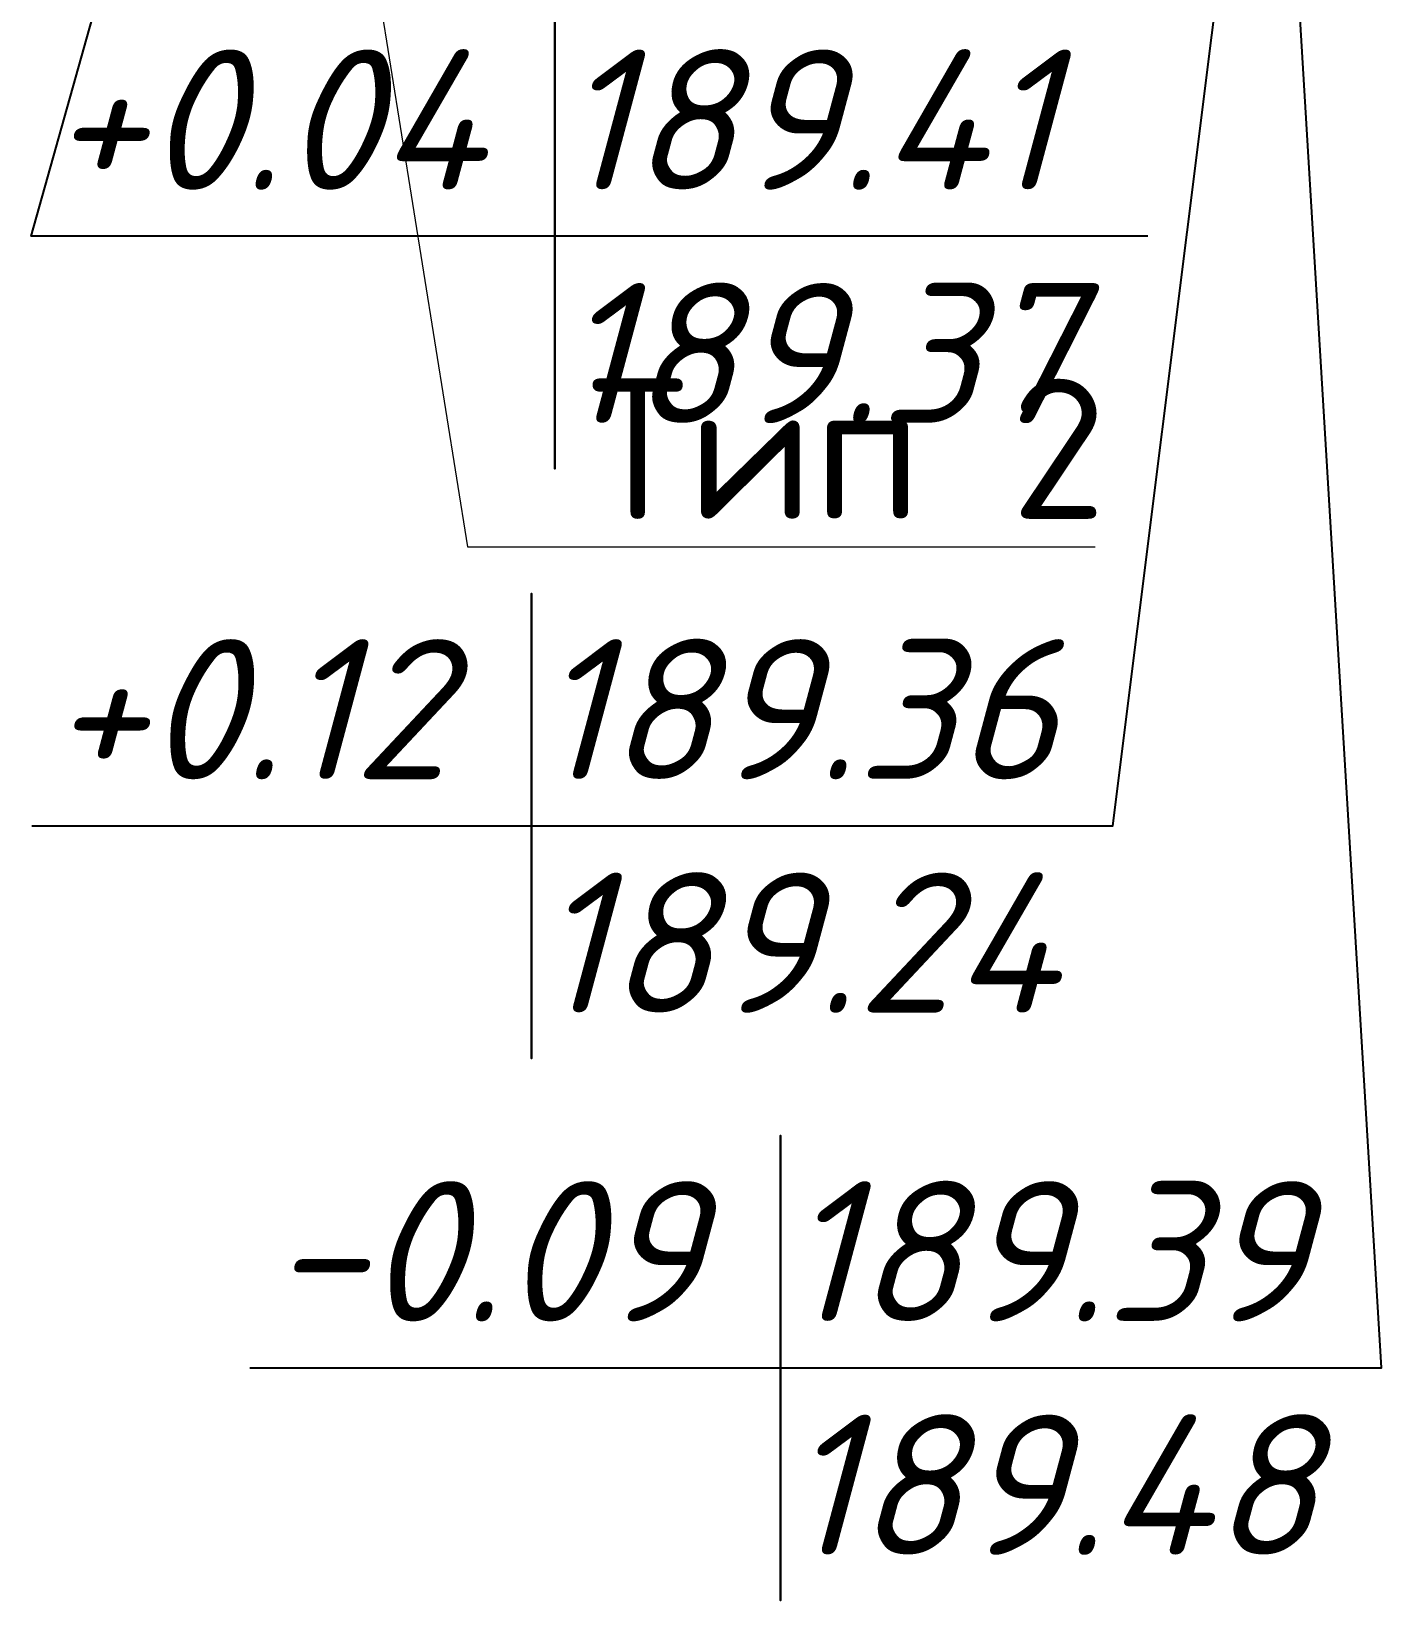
# Model space of a CAD drawing. Header units: metres. Extents: x 2302736 to 2305552, y 452304 to 453193.
# Drawn here: x 2302773.95 to 2302786, y 452603.36 to 452617.36 of the extents above; entities that cross this region are included whole.
import ezdxf
from ezdxf import colors
from ezdxf.entities.mleader import LeaderData, LeaderLine
from ezdxf.math import Vec2, Vec3

# ---------------------------------------------------------------- set-up
doc = ezdxf.new("R2010")
doc.units = ezdxf.units.M
for name, color, linetype in [('ГП_ПЗМ', 7, 'Continuous'), ('ГП_ПЗМ @ 0.5', 7, 'Continuous'), ('ПП_Дорога_Покрытия_Газон', 3, 'Continuous')]:
    doc.layers.add(name, color=color, linetype=linetype)
doc.styles.add('ASML', font='isocpeui.ttf')
doc.styles.add('ISOCPEUR', font='isocpeur.ttf')
doc.styles.add('СПДС', font='isocpeur.ttf')

# ---------------------------------------------------------------- blocks, each defined once
blk = doc.blocks.new('BD_Cart_Mark')
at = {"color": 1, "linetype": 'ByBlock', "lineweight": -2, "transparency": 33554687, "style": 'СПДС'}
for tag, p in [('G_C_H_001', (-4.833, 0.833)), ('G_C_H2_001', (-4.833, -3.333))]:
    blk.add_attdef(tag, p, '', height=2.5, dxfattribs=at)
at = {"color": 26, "linetype": 'ByBlock', "lineweight": -2, "transparency": 33554687, "style": 'СПДС'}
blk.add_attdef('G_C_Red_001', (0.583, 0.833), '', height=2.5, dxfattribs=at)
at = {"color": 176, "linetype": 'ByBlock', "lineweight": -2, "transparency": 33554687, "style": 'СПДС'}
blk.add_attdef('G_C_Black_001', (0.583, -3.333), '', height=2.5, dxfattribs=at)
at = {"color": 214, "linetype": 'ByBlock', "lineweight": -2, "transparency": 33554687, "style": 'СПДС'}
blk.add_attdef('G_C_Dop_001', (0.583, -7.5), '', height=2.5, dxfattribs=at)
blk = doc.blocks.new('ПЗМ_компрессорная 1')
at = {"layer": 'ГП_ПЗМ', "flags": 128}
for points in [[(33.202, 3.704), (27.911, 3.704), (27.911, 5.779), (27.911, 1.629), (27.911, 3.704), (23.24, 3.704), (25.253, 10.875)], [(23.245, -1.557), (27.704, -1.557), (27.704, 0.518), (27.704, -3.632), (27.704, -1.557), (32.891, -1.557), (34.436, 10.798)], [(25.191, -6.392), (29.924, -6.392), (29.924, -4.317), (29.924, -8.467), (29.924, -6.392), (35.288, -6.392), (34.436, 7.721)]]:
    blk.add_lwpolyline(points, dxfattribs=at)
at = {"layer": 'ГП_ПЗМ @ 0.5'}
ref = blk.add_blockref('BD_Cart_Mark', (27.911, 3.704), dxfattribs=dict(at, xscale=0.5, yscale=0.5, zscale=0.5))
ref.add_attrib('G_C_Red_001', '189.41', (27.948, 4.12), dxfattribs={"layer": '0', "color": 26, "linetype": 'ByBlock', "lineweight": -2, "transparency": 33554687, "height": 1.25, "style": 'ASML'})
ref.add_attrib('G_C_Black_001', '189.37', (27.948, 2.037), dxfattribs={"layer": '0', "color": 176, "linetype": 'ByBlock', "lineweight": -2, "transparency": 33554687, "height": 1.25, "style": 'ASML'})
ref.add_attrib('G_C_H_001', '+0.04', (23.4, 4.12), dxfattribs={"layer": '0', "color": 5, "linetype": 'ByBlock', "lineweight": -2, "transparency": 33554687, "height": 1.25, "style": 'ASML'})
ref = blk.add_blockref('BD_Cart_Mark', (27.704, -1.557), dxfattribs=dict(at, xscale=0.5, yscale=0.5, zscale=0.5))
ref.add_attrib('G_C_Red_001', '189.36', (27.741, -1.14), dxfattribs={"layer": '0', "color": 26, "linetype": 'ByBlock', "lineweight": -2, "transparency": 33554687, "height": 1.25, "style": 'ASML'})
ref.add_attrib('G_C_Black_001', '189.24', (27.741, -3.223), dxfattribs={"layer": '0', "color": 176, "linetype": 'ByBlock', "lineweight": -2, "transparency": 33554687, "height": 1.25, "style": 'ASML'})
ref.add_attrib('G_C_H_001', '+0.12', (23.404, -1.14), dxfattribs={"layer": '0', "color": 5, "linetype": 'ByBlock', "lineweight": -2, "transparency": 33554687, "height": 1.25, "style": 'ASML'})
ref = blk.add_blockref('BD_Cart_Mark', (29.924, -6.392), dxfattribs=dict(at, xscale=0.5, yscale=0.5, zscale=0.5))
ref.add_attrib('G_C_Red_001', '189.39', (29.961, -5.976), dxfattribs={"layer": '0', "color": 26, "linetype": 'ByBlock', "lineweight": -2, "transparency": 33554687, "height": 1.25, "style": 'ASML'})
ref.add_attrib('G_C_Black_001', '189.48', (29.961, -8.059), dxfattribs={"layer": '0', "color": 176, "linetype": 'ByBlock', "lineweight": -2, "transparency": 33554687, "height": 1.25, "style": 'ASML'})
ref.add_attrib('G_C_H_001', '-0.09', (25.366, -5.976), dxfattribs={"layer": '0', "color": 1, "linetype": 'ByBlock', "lineweight": -2, "transparency": 33554687, "height": 1.25, "style": 'ASML'})

msp = doc.modelspace()

# ---------------------------------------------------------------- block references
at = {"layer": 'ГП_ПЗМ', "color": 4}
msp.add_blockref('ПЗМ_компрессорная 1', (2302750.714, 452611.827), dxfattribs=at)

# ---------------------------------------------------------------- leaders
at = {"layer": 'ПП_Дорога_Покрытия_Газон', "color": 0}
ml = msp.add_multileader_mtext('Standard', dxfattribs=at)
ml.set_content('Тип 2', style='ISOCPEUR')
ml.set_leader_properties(color=256, lineweight=5)
ml.build(insert=Vec2(0, 0))
ml.multileader.update_dxf_attribs({"text_left_attachment_type": 6, "text_right_attachment_type": 6, "dogleg_length": 1.065, "arrow_head_size": 1})
ctx = ml.context
ctx.base_point, ctx.char_height, ctx.arrow_head_size, ctx.landing_gap_size, ctx.plane_origin = Vec3(2302778.911, 452612.76), 1.25, 1, 0.01, Vec3(2302745.54, 452633.46)
ctx.left_attachment, ctx.right_attachment = 6, 6
notes = []
notes.append((ctx, [(0, (1, 1, 0), (2302777.846, 452612.76), (1, 0), 1.065, [(0, [(2302776.328, 452622.238)], 0, [])])]))
ctx.mtext.insert, ctx.mtext.flow_direction = Vec3(2302778.921, 452614.26), 5
for ctx, leaders in notes:
    for number, flags, end, landing, length, lines in leaders:
        leader = LeaderData()
        leader.index, (leader.has_last_leader_line, leader.has_dogleg_vector, leader.attachment_direction) = number, flags
        leader.last_leader_point, leader.dogleg_vector, leader.dogleg_length = Vec3(end), Vec3(landing), length
        for number, points, colour, breaks in lines:
            line = LeaderLine()
            line.index, line.vertices, line.color, line.breaks = number, Vec3.list(points), colors.encode_raw_color(colour), breaks
            leader.lines.append(line)
        ctx.leaders.append(leader)

doc.saveas('drawing.dxf')
